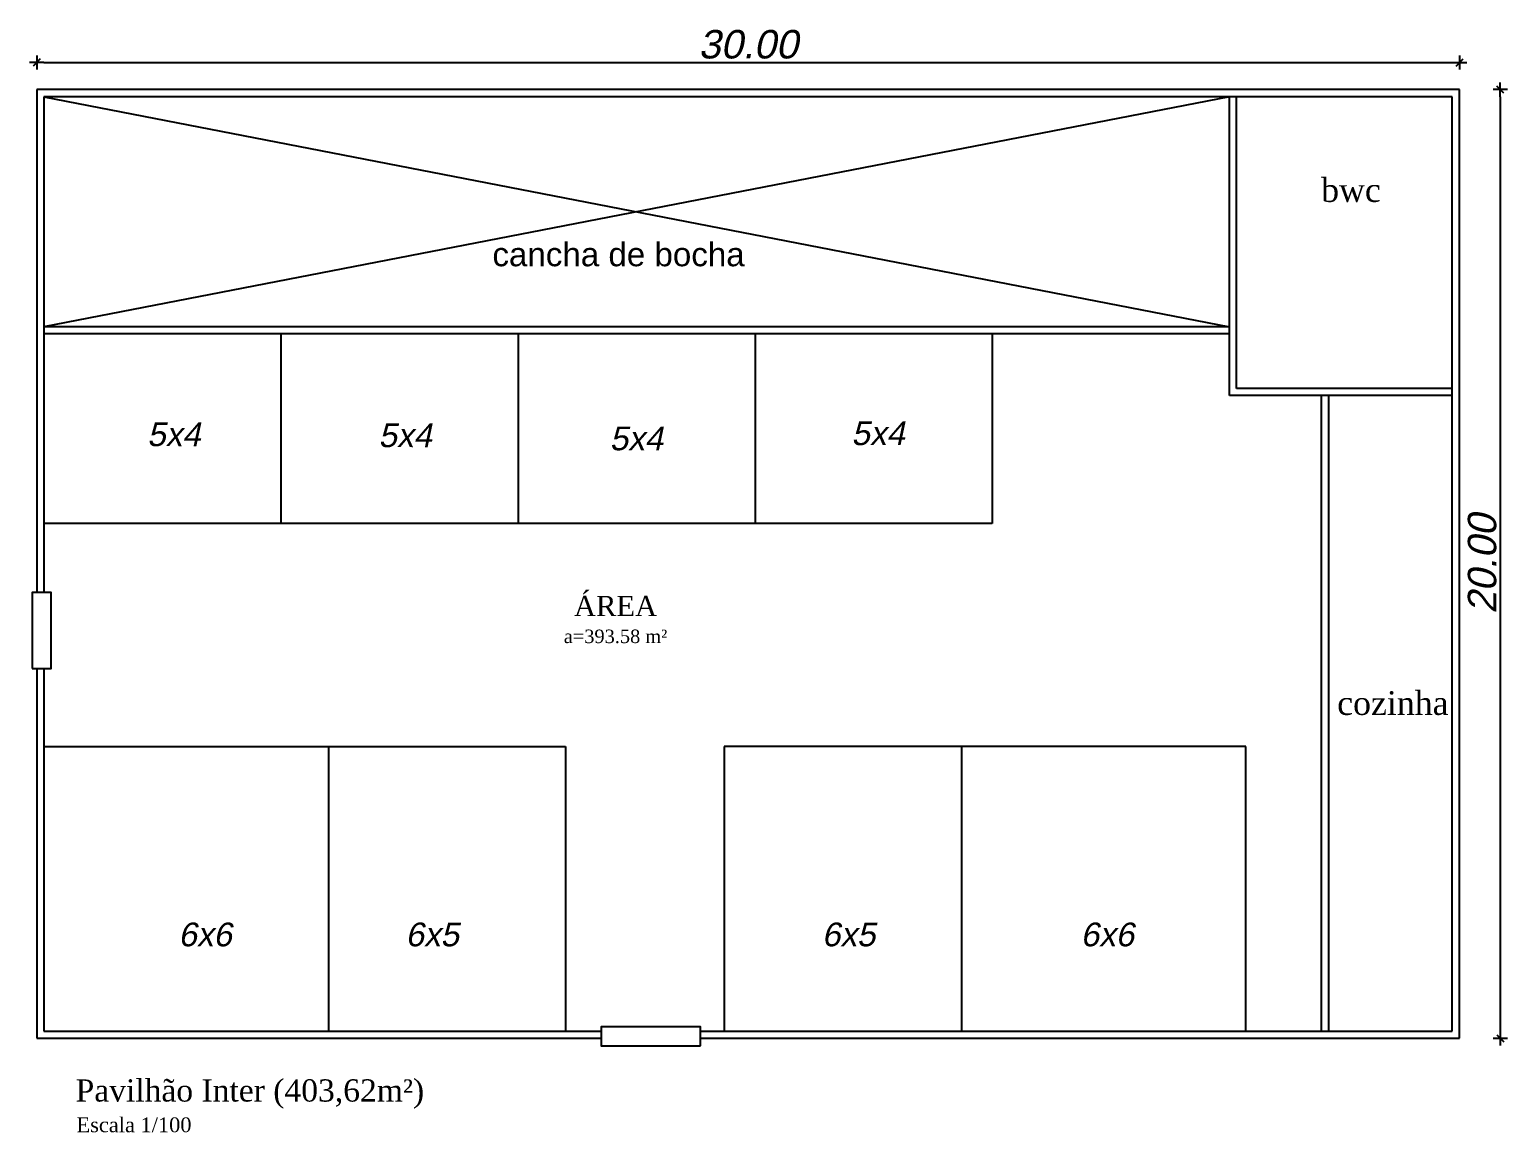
# Model space of a CAD drawing. Header units: metres. Extents: x 2113 to 5678, y -2764 to 956.
# Drawn here: x 3665.25 to 3696.41, y 343.29 to 366.54 of the extents above; entities that cross this region are included whole.
import ezdxf

# ---------------------------------------------------------------- set-up
doc = ezdxf.new("R2010")
doc.units = ezdxf.units.M
doc.header["$MEASUREMENT"] = 0
for name, color, linetype in [('COTASOK', 1, 'Continuous'), ('PAREDE', 7, 'Continuous'), ('TextoÁreas', 7, 'Continuous')]:
    doc.layers.add(name, color=color, linetype=linetype)
doc.styles.add('JEF', font='times.ttf', dxfattribs={"height": 0.3})
doc.styles.add('ROMANS', font='romans.shx')
doc.styles.add('TimesNewRoman', font='times.ttf')
doc.styles.add('util2000', font='arial.ttf', dxfattribs={"oblique": 12.000028})
doc.dimstyles.new('int_1-50_m_MS_50', dxfattribs={"dimscale": 0.05, "dimtxt": 3, "dimasz": 1.5, "dimexe": 1, "dimexo": 0, "dimgap": 0.75, "dimtad": 1, "dimzin": 1, "dimdsep": 46, "dimtxsty": 'util2000', "dimblk": '_U2_SETA01', "dimcen": 1.5, "dimse1": 1, "dimse2": 1, "dimclrd": 1, "dimclre": 1, "dimclrt": 1, "dimazin": 3, "dimtfac": 1, "dimtix": 1, "dimtmove": 1, "dimatfit": 3, "dimldrblk": '_U2_SETA02', "dimfxl": 1, "dimtzin": 12, "dimarcsym": 0})

# ---------------------------------------------------------------- blocks, each defined once
blk = doc.blocks.new('_U2_SETA01')
at = {"color": 0}
for p, q in [((-1, 0), (1, 0)), ((0, -1), (0, 1))]:
    blk.add_line(p, q, dxfattribs=at)
blk.add_line((-0.5, -0.5), (0.5, 0.5))
blk = doc.blocks.new('*D120')
at = {"layer": 'Defpoints', "color": 0, "ltscale": 0.3, "transparency": 16777216}
for p in [(3695.406, 365.845), (3665.397, 365.273), (3695.406, 365.273)]:
    blk.add_point(p, dxfattribs=at)
at = {"layer": 'PAREDE', "color": 1, "lineweight": -2, "ltscale": 0.3, "transparency": 16777216}
blk.add_line((3665.547, 365.845), (3695.256, 365.845), dxfattribs=at)
at = {"layer": 'PAREDE', "color": 1, "lineweight": -2, "ltscale": 0.3, "transparency": 16777216, "xscale": 0.15, "yscale": 0.15, "zscale": 0.15, "rotation": 180}
blk.add_blockref('_U2_SETA01', (3665.397, 365.845), dxfattribs=at)
at = {"layer": 'PAREDE', "color": 1, "lineweight": -2, "ltscale": 0.3, "transparency": 16777216, "xscale": 0.15, "yscale": 0.15, "zscale": 0.15}
blk.add_blockref('_U2_SETA01', (3695.406, 365.845), dxfattribs=at)
at = {"layer": 'PAREDE', "color": 1, "ltscale": 0.3, "transparency": 16777216, "insert": (3680.401, 366.226), "char_height": 0.3, "attachment_point": 5, "style": 'util2000'}
blk.add_mtext('{\\H2x;30.00}', dxfattribs=at)
blk = doc.blocks.new('_U2_SETA02')
blk.add_solid([(-1, -0.17), (0, 0), (-1, 0.17)])
blk = doc.blocks.new('*D121')
at = {"layer": 'Defpoints', "color": 0, "ltscale": 0.3, "transparency": 16777216}
for p in [(3695.406, 365.273), (3695.433, 345.273), (3696.261, 345.273)]:
    blk.add_point(p, dxfattribs=at)
at = {"layer": 'PAREDE', "color": 1, "lineweight": -2, "ltscale": 0.3, "transparency": 16777216}
blk.add_line((3696.261, 365.123), (3696.261, 345.423), dxfattribs=at)
at = {"layer": 'PAREDE', "color": 1, "lineweight": -2, "ltscale": 0.3, "transparency": 16777216, "xscale": 0.15, "yscale": 0.15, "zscale": 0.15}
for p, rotation in [((3696.261, 365.273), 90), ((3696.261, 345.273), 270)]:
    blk.add_blockref('_U2_SETA01', p, dxfattribs=dict(at, rotation=rotation))
at = {"layer": 'PAREDE', "color": 1, "ltscale": 0.3, "transparency": 16777216, "insert": (3695.88, 355.273), "char_height": 0.3, "attachment_point": 5, "rotation": 90, "style": 'util2000'}
blk.add_mtext('{\\H2x;20.00}', dxfattribs=at)

msp = doc.modelspace()

# ---------------------------------------------------------------- linework, layer by layer
at = {"layer": 'PAREDE'}
for p, q in [((3665.397, 365.273), (3665.397, 354.673)), ((3695.397, 365.273), (3665.397, 365.273)), ((3695.397, 345.273), (3695.397, 365.273)), ((3665.547, 365.123), (3665.547, 354.673)), ((3695.247, 365.123), (3665.547, 365.123)), ((3665.547, 365.123), (3690.547, 360.273)), ((3690.547, 365.123), (3665.547, 360.273)), ((3690.547, 358.823), (3690.547, 365.123)), ((3690.697, 358.973), (3690.697, 365.123)), ((3695.247, 345.423), (3695.247, 365.123)), ((3690.547, 360.273), (3665.547, 360.273)), ((3690.547, 360.273), (3665.547, 360.273)), ((3690.547, 360.123), (3665.547, 360.123)), ((3690.547, 360.123), (3665.547, 360.123)), ((3670.547, 360.123), (3670.547, 356.123)), ((3675.547, 360.123), (3675.547, 356.123)), ((3680.547, 360.123), (3680.547, 356.123)), ((3685.547, 360.123), (3685.547, 356.123)), ((3695.247, 358.823), (3690.547, 358.823)), ((3695.247, 358.973), (3690.697, 358.973)), ((3692.493, 345.423), (3692.493, 358.823)), ((3692.643, 345.423), (3692.643, 358.823)), ((3685.547, 356.123), (3665.547, 356.123)), ((3665.397, 353.073), (3665.397, 345.273)), ((3665.547, 353.073), (3665.547, 345.423)), ((3665.547, 351.423), (3676.547, 351.423)), ((3671.547, 351.423), (3671.547, 345.423)), ((3676.547, 351.423), (3676.547, 345.423)), ((3679.897, 351.423), (3679.897, 345.423)), ((3690.897, 351.423), (3679.897, 351.423)), ((3684.897, 351.423), (3684.897, 345.423)), ((3690.897, 345.423), (3690.897, 351.423)), ((3665.547, 345.423), (3677.297, 345.423)), ((3679.397, 345.423), (3695.247, 345.423)), ((3665.397, 345.273), (3677.297, 345.273)), ((3679.397, 345.273), (3695.397, 345.273))]:
    msp.add_line(p, q, dxfattribs=at)
for points in [[(3665.302, 353.073), (3665.702, 353.073), (3665.702, 354.673), (3665.302, 354.673)], [(3679.397, 345.116), (3679.397, 345.516), (3677.297, 345.516), (3677.297, 345.116)]]:
    msp.add_lwpolyline(points, close=True, dxfattribs=at)

# ---------------------------------------------------------------- texts
at = {"layer": 'COTASOK', "style": 'JEF'}
msp.add_text('Pavilhão Inter (403,62m²)', height=0.46875, dxfattribs=at).set_placement((3666.218, 343.94))
at = {"layer": 'COTASOK', "insert": (3666.237, 343.606), "char_height": 0.3125, "width": 11.83437, "attachment_point": 1, "style": 'JEF'}
msp.add_mtext('Escala 1/100', dxfattribs=at)
at = {"layer": 'PAREDE', "char_height": 0.5, "attachment_point": 1, "rotation": 0, "style": 'ROMANS'}
for s, insert, width in [('{\\fTimes New Roman|b0|i0|c0|p18;bwc}', (3692.483, 363.406), 1.28891), ('{\\fTimes New Roman|b0|i0|c0|p18;bwc}', (3692.483, 363.406), 1.28891), ('{\\f@Arial Unicode MS|b0|i0|c0|p34;\\C256;cancha de bocha}', (3675.007, 362.05), 6.51931), ('{\\fTimes New Roman|b0|i0|c0|p18;cozinha}', (3692.821, 352.591), 1.28891)]:
    msp.add_mtext(s, dxfattribs=dict(at, insert=insert, width=width))
at = {"layer": 'PAREDE', "color": 1, "char_height": 0.5, "attachment_point": 7, "rotation": 359.9678, "style": 'util2000'}
for s, insert in [('{\\f@Arial Unicode MS|b0|i0|c0|p34;\\C256;5x4}', (3667.726, 357.75)), ('{\\f@Arial Unicode MS|b0|i0|c0|p34;\\C256;5x4}', (3672.603, 357.729)), ('{\\f@Arial Unicode MS|b0|i0|c0|p34;\\C256;5x4}', (3677.479, 357.663)), ('{\\f@Arial Unicode MS|b0|i0|c0|p34;\\C256;5x4}', (3682.576, 357.772)), ('{\\f@Arial Unicode MS|b0|i0|c0|p34;\\C256;6x6}', (3668.384, 347.206)), ('{\\f@Arial Unicode MS|b0|i0|c0|p34;\\C256;6x5}', (3673.173, 347.206)), ('{\\f@Arial Unicode MS|b0|i0|c0|p34;\\C256;6x5}', (3681.954, 347.206)), ('{\\f@Arial Unicode MS|b0|i0|c0|p34;\\C256;6x6}', (3687.41, 347.206))]:
    msp.add_mtext(s, dxfattribs=dict(at, insert=insert))
at = {"layer": 'TextoÁreas', "insert": (3677.603, 354.1), "char_height": 0.42625, "attachment_point": 5, "style": 'TimesNewRoman'}
msp.add_mtext('{\\C5;ÁREA}\\P{\\H0.6667x;\\C1;a=393.58 m²}', dxfattribs=at)

# ---------------------------------------------------------------- dimensions: what is measured, and where the dimension line sits
at = {"layer": 'PAREDE', "ltscale": 0.3}
dim = msp.add_linear_dim(base=(3695.406, 365.845), p1=(3665.397, 365.273), p2=(3695.406, 365.273), text='{\\H2x;30.00}', dimstyle='int_1-50_m_MS_50', override={"dimscale": 0.1}, dxfattribs=at)
dim.commit()
dim.dimension.update_dxf_attribs({"geometry": '*D120', "text_midpoint": (3680.401, 366.226)})
dim = msp.add_linear_dim(base=(3696.261, 345.273), p1=(3695.406, 365.273), p2=(3695.433, 345.273), angle=90, text='{\\H2x;<>}', dimstyle='int_1-50_m_MS_50', override={"dimscale": 0.1}, dxfattribs=at)
dim.commit()
dim.dimension.update_dxf_attribs({"geometry": '*D121', "text_midpoint": (3695.88, 355.273)})

doc.saveas('drawing.dxf')
